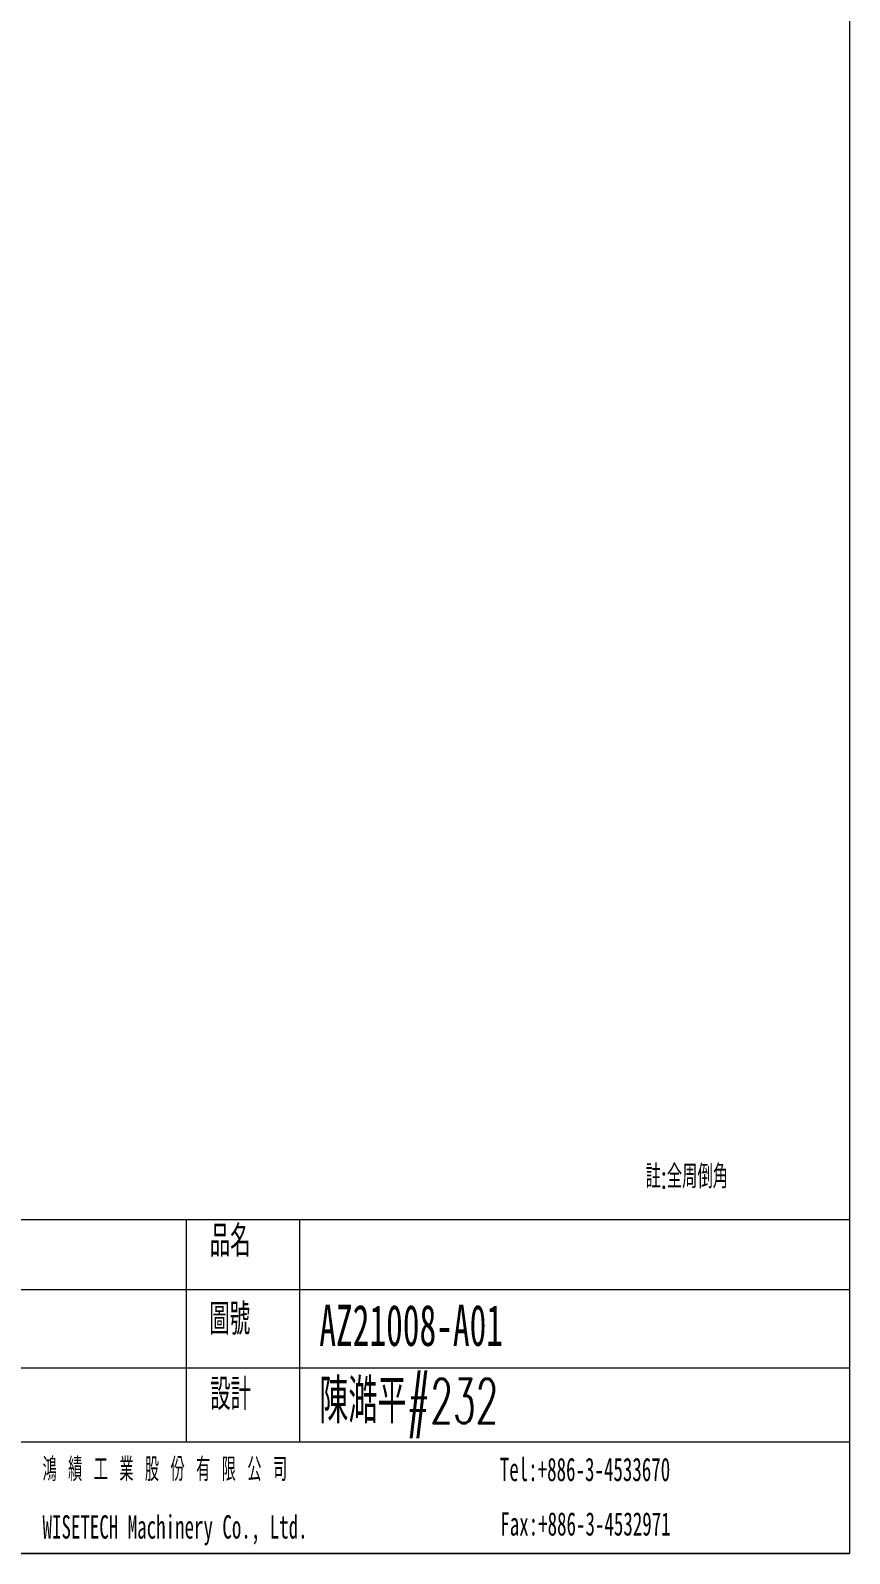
# Model space of a CAD drawing. Header units: millimetres. Extents: x 108 to 5832, y 144 to 4056.
# Drawn here: x 4780 to 5832, y 144 to 2100 of the extents above; entities that cross this region are included whole.
import ezdxf

# ---------------------------------------------------------------- set-up
doc = ezdxf.new("R2010")
doc.units = ezdxf.units.MM
doc.header["$LTSCALE"] = 20
doc.styles.add('SLDTEXTSTYLE0', font='TXT', dxfattribs={"width": 0.595745})
doc.styles.add('SLDTEXTSTYLE1', font='TXT', dxfattribs={"width": 0.595745, "bigfont": 'bigfont'})
doc.styles.add('SLDTEXTSTYLE4', font='TXT', dxfattribs={"width": 0.550392, "bigfont": 'bigfont'})

msp = doc.modelspace()

# ---------------------------------------------------------------- linework, layer by layer
at = {"color": 7, "linetype": 'Continuous', "lineweight": 18}
for p, q in [((5832.4, 4055.6), (5832.4, 144.4)), ((5832.4, 572.9), (3251, 572.9)), ((4981, 287.2), (4981, 572.9)), ((5126.2, 287.2), (5126.2, 572.9)), ((5832.4, 483.1), (3839.4, 483.1)), ((5832.4, 382.4), (3839.4, 382.4)), ((5832.4, 287.2), (3839.4, 287.2)), ((107.6, 144.4), (5832.4, 144.4)), ((5832.4, 144.4), (3251, 144.4))]:
    msp.add_line(p, q, dxfattribs=at)

# ---------------------------------------------------------------- texts
at = {"color": 7, "linetype": 'Continuous', "lineweight": 0, "attachment_point": 1}
for s, insert, char_height, style in [('\\M+19290:\\M+19153\\M+18EFC\\M+1937C\\M+18A70', (5570.4, 643.5), 30, 'SLDTEXTSTYLE1'), ('\\M+19569\\M+196BC', (5010.6, 565.7), 40, 'SLDTEXTSTYLE1'), ('\\M+19AA4\\M+1E56A', (5010.1, 465.3), 40, 'SLDTEXTSTYLE1'), ('AZ21008-A01', (5151.4, 463.9), 52.917, 'SLDTEXTSTYLE0'), ('\\M+190DD\\M+18C76', (5011.2, 368.7), 40, 'SLDTEXTSTYLE1'), ('\\M+192C2澔\\M+195BD#232', (5151.4, 368.6), 57, 'SLDTEXTSTYLE1'), ('\\M+18D83 \\M+190D1 \\M+18D48 \\M+18BC6 \\M+18CD2 份 \\M+1974C \\M+18CC0 \\M+18CF6 \\M+18E69', (4795.9, 267.4), 30, 'SLDTEXTSTYLE4'), ('Tel:+886-3-4533670', (5383.2, 267.4), 30, 'SLDTEXTSTYLE0'), ('Fax:+886-3-4532971', (5383.8, 197.5), 30, 'SLDTEXTSTYLE0'), ('WISETECH Machinery Co., Ltd.', (4795.9, 193.6), 30, 'SLDTEXTSTYLE0')]:
    msp.add_mtext(s, dxfattribs=dict(at, insert=insert, char_height=char_height, style=style))

doc.saveas('drawing.dxf')
